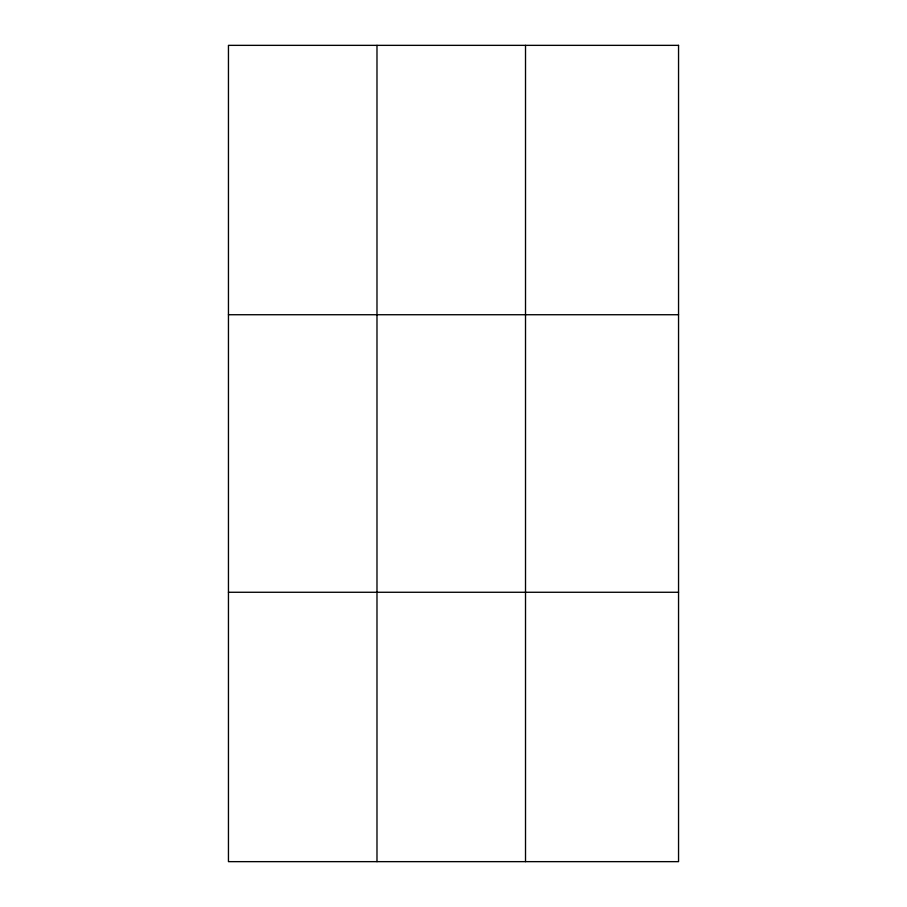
<?xml version="1.0" encoding="UTF-8"?>
<svg xmlns="http://www.w3.org/2000/svg" width="907" height="907" viewBox="0 0 907 907"><rect width="100%" height="100%" fill="white"/><g stroke="black" fill="none" stroke-linecap="round" stroke-linejoin="round"><path stroke-width="1.36" d="M376.983 45.35L376.983 861.65M525.516 45.35L525.516 861.65M228.451 314.729L678.549 314.729M228.451 592.271L678.549 592.271M678.549 45.35L678.549 861.65L228.451 861.65L228.451 45.35L678.549 45.35"/></g></svg>
